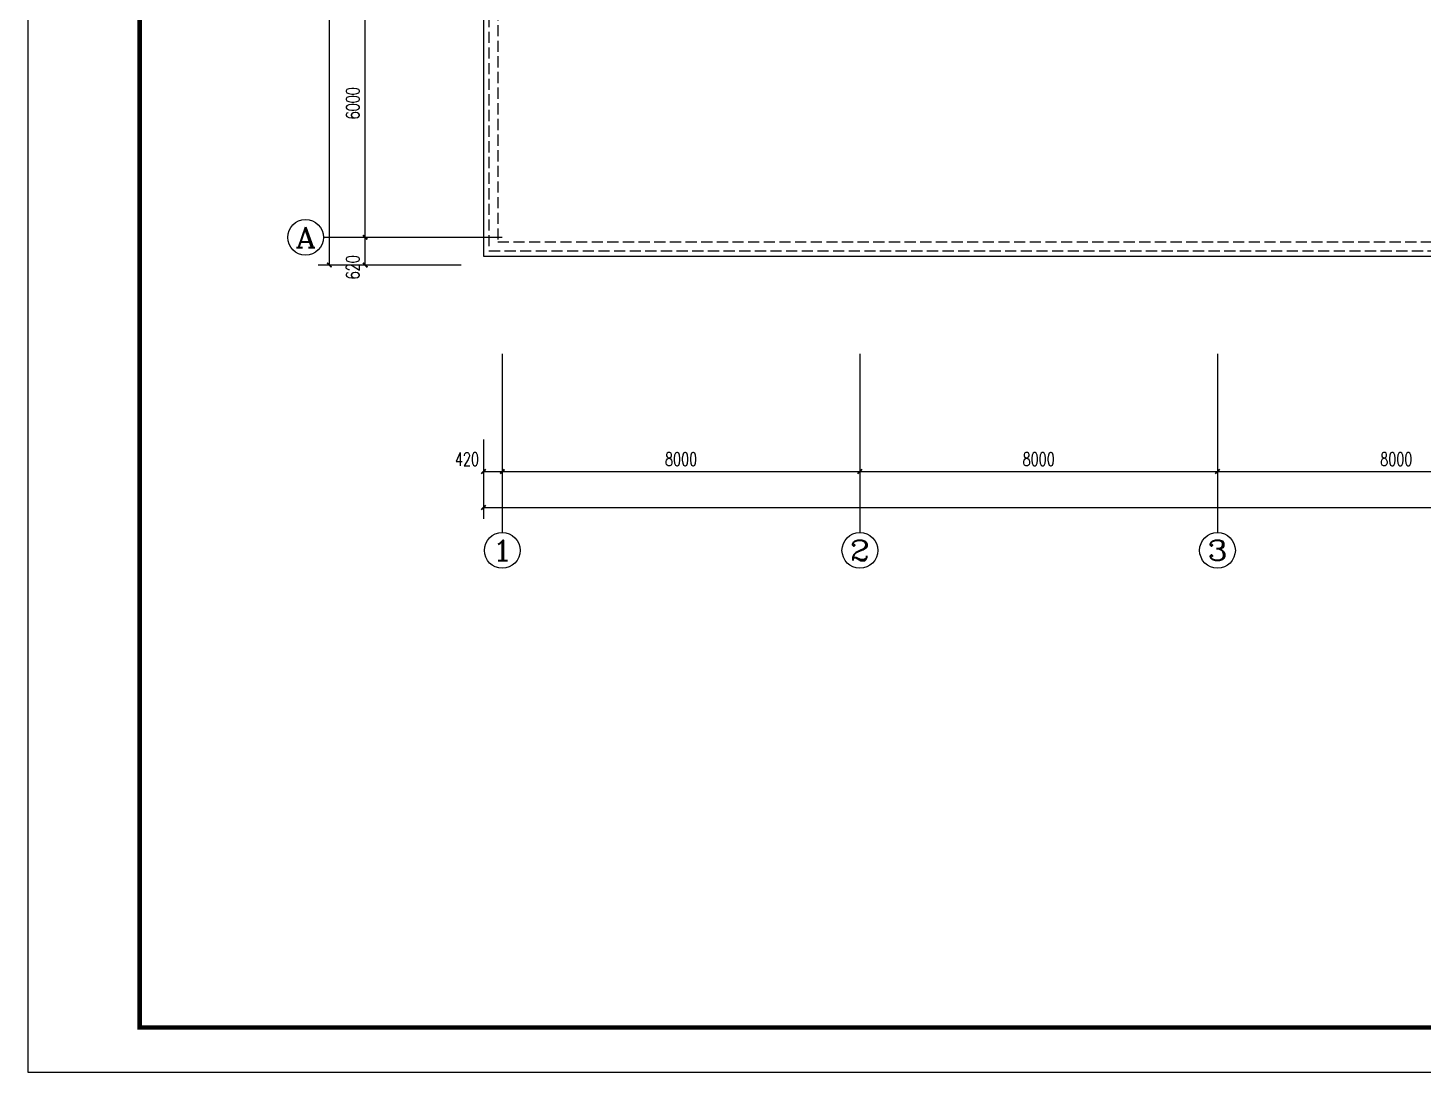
# Model space of a CAD drawing. Extents: x 2297255 to 2381355, y -608375 to -364775.
# Drawn here: x 2297255 to 2328467, y -424175 to -400812 of the extents above; entities that cross this region are included whole.
import ezdxf
from ezdxf.enums import TextEntityAlignment as Align

# ---------------------------------------------------------------- set-up
doc = ezdxf.new("R2010")
doc.units = 0
doc.header["$LTSCALE"] = 1000
doc.header["$MEASUREMENT"] = 0
doc.linetypes.add('DASH', pattern=[0.35, 0.25, -0.1])
for name, color, linetype in [('AXIS', 3, 'Continuous'), ('AXIS_TEXT', 7, 'Continuous'), ('PUB_DIM', 3, 'Continuous'), ('TK', 4, 'Continuous')]:
    doc.layers.add(name, color=color, linetype=linetype)
doc.styles.add('_TCH_AXIS', font='COMPLEX', dxfattribs={"bigfont": 'GBCBIG'})
doc.styles.add('_TCH_DIM_T3', font='SIMPLEX', dxfattribs={"width": 0.705882, "bigfont": 'GBCBIG'})
doc.styles.add('COMPLEX', font='COMPLEX')
doc.styles.add('HZTXT1', font='romans.shx', dxfattribs={"width": 0.7, "bigfont": 'GBHZFS.SHX'})
doc.styles.get("Standard").update_dxf_attribs({"font": 'gbenor.shx', "bigfont": 'gbcbig.shx'})
doc.dimstyles.new('_TCH_ARCH&&100', dxfattribs={"dimtxt": 297.5, "dimasz": 100, "dimexe": 250, "dimexo": 300, "dimgap": 126.25, "dimtad": 1, "dimdec": 0, "dimzin": 0, "dimdsep": 46, "dimtxsty": '_TCH_DIM_T3', "dimblk": 'ARCHTICK', "dimcen": 0.09, "dimclrt": 7, "dimazin": 2, "dimtfac": 1, "dimtdec": 0, "dimtix": 1, "dimtmove": 2, "dimatfit": 3, "dimfxl": 30, "dimtolj": 1, "dimtzin": 0, "dimarcsym": 0})

# ---------------------------------------------------------------- blocks, each defined once
blk = doc.blocks.new('_ArchTick')
at = {"color": 0, "linetype": 'ByBlock', "const_width": 0.4}
blk.add_lwpolyline([(-0.5, -0.5), (0.5, 0.5)], dxfattribs=at)
blk = doc.blocks.new('*D109')
at = {"layer": 'Defpoints', "color": 0, "transparency": 16777216}
for p in [(-45219, -16333), (11621, -16333), (11621, -17376)]:
    blk.add_point(p, dxfattribs=at)
at = {"layer": 'PUB_DIM', "color": 0, "lineweight": -2, "transparency": 16777216}
for p, q in [((-45219, -16633), (-45219, -17626)), ((11621, -16633), (11621, -17626)), ((-45219, -17376), (11621, -17376))]:
    blk.add_line(p, q, dxfattribs=at)
at = {"layer": 'PUB_DIM', "color": 0, "lineweight": -2, "transparency": 16777216, "xscale": 100, "yscale": 100, "zscale": 100, "rotation": 180}
blk.add_blockref('_ArchTick', (-45219, -17376), dxfattribs=at)
at = {"layer": 'PUB_DIM', "color": 0, "lineweight": -2, "transparency": 16777216, "xscale": 100, "yscale": 100, "zscale": 100}
blk.add_blockref('_ArchTick', (11621, -17376), dxfattribs=at)
at = {"layer": 'PUB_DIM', "color": 7, "transparency": 16777216, "insert": (-16799, -17101), "char_height": 297.5, "attachment_point": 5, "style": '_TCH_DIM_T3'}
blk.add_mtext('\\A1;56840', dxfattribs=at)
blk = doc.blocks.new('*D110')
at = {"layer": 'Defpoints', "color": 0, "transparency": 16777216}
for p in [(-45219, -15552), (-44799, -15552), (-44799, -16569)]:
    blk.add_point(p, dxfattribs=at)
at = {"layer": 'PUB_DIM', "color": 0, "lineweight": -2, "transparency": 16777216}
for p, q in [((-45219, -15852), (-45219, -16819)), ((-44799, -15852), (-44799, -16819)), ((-45219, -16569), (-44799, -16569))]:
    blk.add_line(p, q, dxfattribs=at)
at = {"layer": 'PUB_DIM', "color": 0, "lineweight": -2, "transparency": 16777216, "xscale": 100, "yscale": 100, "zscale": 100, "rotation": 180}
blk.add_blockref('_ArchTick', (-45219, -16569), dxfattribs=at)
at = {"layer": 'PUB_DIM', "color": 0, "lineweight": -2, "transparency": 16777216, "xscale": 100, "yscale": 100, "zscale": 100}
blk.add_blockref('_ArchTick', (-44799, -16569), dxfattribs=at)
at = {"layer": 'PUB_DIM', "color": 7, "transparency": 16777216, "insert": (-45589, -16294), "char_height": 297.5, "attachment_point": 5, "style": '_TCH_DIM_T3'}
blk.add_mtext('\\A1;420', dxfattribs=at)
blk = doc.blocks.new('*D111')
at = {"layer": 'Defpoints', "color": 0, "transparency": 16777216}
for p in [(-44799, -15552), (-36799, -15552), (-36799, -16569)]:
    blk.add_point(p, dxfattribs=at)
at = {"layer": 'PUB_DIM', "color": 0, "lineweight": -2, "transparency": 16777216}
for p, q in [((-44799, -15852), (-44799, -16819)), ((-36799, -15852), (-36799, -16819)), ((-44799, -16569), (-36799, -16569))]:
    blk.add_line(p, q, dxfattribs=at)
at = {"layer": 'PUB_DIM', "color": 0, "lineweight": -2, "transparency": 16777216, "xscale": 100, "yscale": 100, "zscale": 100, "rotation": 180}
blk.add_blockref('_ArchTick', (-44799, -16569), dxfattribs=at)
at = {"layer": 'PUB_DIM', "color": 0, "lineweight": -2, "transparency": 16777216, "xscale": 100, "yscale": 100, "zscale": 100}
blk.add_blockref('_ArchTick', (-36799, -16569), dxfattribs=at)
at = {"layer": 'PUB_DIM', "color": 7, "transparency": 16777216, "insert": (-40799, -16294), "char_height": 297.5, "attachment_point": 5, "style": '_TCH_DIM_T3'}
blk.add_mtext('\\A1;8000', dxfattribs=at)
blk = doc.blocks.new('*D112')
at = {"layer": 'Defpoints', "color": 0, "transparency": 16777216}
for p in [(-36799, -15552), (-28799, -15552), (-28799, -16569)]:
    blk.add_point(p, dxfattribs=at)
at = {"layer": 'PUB_DIM', "color": 0, "lineweight": -2, "transparency": 16777216}
for p, q in [((-36799, -15852), (-36799, -16819)), ((-28799, -15852), (-28799, -16819)), ((-36799, -16569), (-28799, -16569))]:
    blk.add_line(p, q, dxfattribs=at)
at = {"layer": 'PUB_DIM', "color": 0, "lineweight": -2, "transparency": 16777216, "xscale": 100, "yscale": 100, "zscale": 100, "rotation": 180}
blk.add_blockref('_ArchTick', (-36799, -16569), dxfattribs=at)
at = {"layer": 'PUB_DIM', "color": 0, "lineweight": -2, "transparency": 16777216, "xscale": 100, "yscale": 100, "zscale": 100}
blk.add_blockref('_ArchTick', (-28799, -16569), dxfattribs=at)
at = {"layer": 'PUB_DIM', "color": 7, "transparency": 16777216, "insert": (-32799, -16294), "char_height": 297.5, "attachment_point": 5, "style": '_TCH_DIM_T3'}
blk.add_mtext('\\A1;8000', dxfattribs=at)
blk = doc.blocks.new('*D113')
at = {"layer": 'Defpoints', "color": 0, "transparency": 16777216}
for p in [(-28799, -15552), (-20799, -15552), (-20799, -16569)]:
    blk.add_point(p, dxfattribs=at)
at = {"layer": 'PUB_DIM', "color": 0, "lineweight": -2, "transparency": 16777216}
for p, q in [((-28799, -15852), (-28799, -16819)), ((-20799, -15852), (-20799, -16819)), ((-28799, -16569), (-20799, -16569))]:
    blk.add_line(p, q, dxfattribs=at)
at = {"layer": 'PUB_DIM', "color": 0, "lineweight": -2, "transparency": 16777216, "xscale": 100, "yscale": 100, "zscale": 100, "rotation": 180}
blk.add_blockref('_ArchTick', (-28799, -16569), dxfattribs=at)
at = {"layer": 'PUB_DIM', "color": 0, "lineweight": -2, "transparency": 16777216, "xscale": 100, "yscale": 100, "zscale": 100}
blk.add_blockref('_ArchTick', (-20799, -16569), dxfattribs=at)
at = {"layer": 'PUB_DIM', "color": 7, "transparency": 16777216, "insert": (-24799, -16294), "char_height": 297.5, "attachment_point": 5, "style": '_TCH_DIM_T3'}
blk.add_mtext('\\A1;8000', dxfattribs=at)
blk = doc.blocks.new('*D119')
at = {"layer": 'Defpoints', "color": 0, "transparency": 16777216}
for p in [(-48667, 19089), (-47476, 19089), (-47476, -11951)]:
    blk.add_point(p, dxfattribs=at)
at = {"layer": 'PUB_DIM', "color": 0, "lineweight": -2, "transparency": 16777216}
for p, q in [((-47776, 19089), (-48917, 19089)), ((-48667, -11951), (-48667, 19089)), ((-47776, -11951), (-48917, -11951))]:
    blk.add_line(p, q, dxfattribs=at)
at = {"layer": 'PUB_DIM', "color": 0, "lineweight": -2, "transparency": 16777216, "xscale": 100, "yscale": 100, "zscale": 100}
for p, rotation in [((-48667, 19089), 90), ((-48667, -11951), 270)]:
    blk.add_blockref('_ArchTick', p, dxfattribs=dict(at, rotation=rotation))
at = {"layer": 'PUB_DIM', "color": 7, "transparency": 16777216, "insert": (-48942, 3569), "char_height": 297.5, "attachment_point": 5, "rotation": 90, "style": '_TCH_DIM_T3'}
blk.add_mtext('\\A1;31040', dxfattribs=at)
blk = doc.blocks.new('*D125')
at = {"layer": 'Defpoints', "color": 0, "transparency": 16777216}
for p in [(-47867, -5331), (-45419, -5331), (-45419, -11331)]:
    blk.add_point(p, dxfattribs=at)
at = {"layer": 'PUB_DIM', "color": 0, "lineweight": -2, "transparency": 16777216}
for p, q in [((-45719, -5331), (-48117, -5331)), ((-47867, -11331), (-47867, -5331)), ((-45719, -11331), (-48117, -11331))]:
    blk.add_line(p, q, dxfattribs=at)
at = {"layer": 'PUB_DIM', "color": 0, "lineweight": -2, "transparency": 16777216, "xscale": 100, "yscale": 100, "zscale": 100}
for p, rotation in [((-47867, -5331), 90), ((-47867, -11331), 270)]:
    blk.add_blockref('_ArchTick', p, dxfattribs=dict(at, rotation=rotation))
at = {"layer": 'PUB_DIM', "color": 7, "transparency": 16777216, "insert": (-48142, -8331), "char_height": 297.5, "attachment_point": 5, "rotation": 90, "style": '_TCH_DIM_T3'}
blk.add_mtext('\\A1;6000', dxfattribs=at)
blk = doc.blocks.new('*D126')
at = {"layer": 'Defpoints', "color": 0, "transparency": 16777216}
for p in [(-47867, -11331), (-45419, -11331), (-45419, -11951)]:
    blk.add_point(p, dxfattribs=at)
at = {"layer": 'PUB_DIM', "color": 0, "lineweight": -2, "transparency": 16777216}
for p, q in [((-45719, -11331), (-48117, -11331)), ((-47867, -11951), (-47867, -11331)), ((-45719, -11951), (-48117, -11951))]:
    blk.add_line(p, q, dxfattribs=at)
at = {"layer": 'PUB_DIM', "color": 0, "lineweight": -2, "transparency": 16777216, "xscale": 100, "yscale": 100, "zscale": 100}
for p, rotation in [((-47867, -11331), 90), ((-47867, -11951), 270)]:
    blk.add_blockref('_ArchTick', p, dxfattribs=dict(at, rotation=rotation))
at = {"layer": 'PUB_DIM', "color": 7, "transparency": 16777216, "insert": (-48142, -12001), "char_height": 297.5, "attachment_point": 5, "rotation": 90, "style": '_TCH_DIM_T3'}
blk.add_mtext('\\A1;620', dxfattribs=at)
blk = doc.blocks.new('*D256')
at = {"layer": 'Defpoints', "color": 0, "transparency": 16777216}
for p in [(-45219, -16333), (11621, -16333), (11621, -17376)]:
    blk.add_point(p, dxfattribs=at)
at = {"layer": 'PUB_DIM', "color": 0, "lineweight": -2, "transparency": 16777216}
for p, q in [((-45219, -16633), (-45219, -17626)), ((11621, -16633), (11621, -17626)), ((-45219, -17376), (11621, -17376))]:
    blk.add_line(p, q, dxfattribs=at)
at = {"layer": 'PUB_DIM', "color": 0, "lineweight": -2, "transparency": 16777216, "xscale": 100, "yscale": 100, "zscale": 100, "rotation": 180}
blk.add_blockref('_ArchTick', (-45219, -17376), dxfattribs=at)
at = {"layer": 'PUB_DIM', "color": 0, "lineweight": -2, "transparency": 16777216, "xscale": 100, "yscale": 100, "zscale": 100}
blk.add_blockref('_ArchTick', (11621, -17376), dxfattribs=at)
at = {"layer": 'PUB_DIM', "color": 7, "transparency": 16777216, "insert": (-16799, -17101), "char_height": 297.5, "attachment_point": 5, "style": '_TCH_DIM_T3'}
blk.add_mtext('\\A1;56840', dxfattribs=at)
blk = doc.blocks.new('*D257')
at = {"layer": 'Defpoints', "color": 0, "transparency": 16777216}
for p in [(-45219, -15552), (-44799, -15552), (-44799, -16569)]:
    blk.add_point(p, dxfattribs=at)
at = {"layer": 'PUB_DIM', "color": 0, "lineweight": -2, "transparency": 16777216}
for p, q in [((-45219, -15852), (-45219, -16819)), ((-44799, -15852), (-44799, -16819)), ((-45219, -16569), (-44799, -16569))]:
    blk.add_line(p, q, dxfattribs=at)
at = {"layer": 'PUB_DIM', "color": 0, "lineweight": -2, "transparency": 16777216, "xscale": 100, "yscale": 100, "zscale": 100, "rotation": 180}
blk.add_blockref('_ArchTick', (-45219, -16569), dxfattribs=at)
at = {"layer": 'PUB_DIM', "color": 0, "lineweight": -2, "transparency": 16777216, "xscale": 100, "yscale": 100, "zscale": 100}
blk.add_blockref('_ArchTick', (-44799, -16569), dxfattribs=at)
at = {"layer": 'PUB_DIM', "color": 7, "transparency": 16777216, "insert": (-45589, -16294), "char_height": 297.5, "attachment_point": 5, "style": '_TCH_DIM_T3'}
blk.add_mtext('\\A1;420', dxfattribs=at)
blk = doc.blocks.new('*D258')
at = {"layer": 'Defpoints', "color": 0, "transparency": 16777216}
for p in [(-44799, -15552), (-36799, -15552), (-36799, -16569)]:
    blk.add_point(p, dxfattribs=at)
at = {"layer": 'PUB_DIM', "color": 0, "lineweight": -2, "transparency": 16777216}
for p, q in [((-44799, -15852), (-44799, -16819)), ((-36799, -15852), (-36799, -16819)), ((-44799, -16569), (-36799, -16569))]:
    blk.add_line(p, q, dxfattribs=at)
at = {"layer": 'PUB_DIM', "color": 0, "lineweight": -2, "transparency": 16777216, "xscale": 100, "yscale": 100, "zscale": 100, "rotation": 180}
blk.add_blockref('_ArchTick', (-44799, -16569), dxfattribs=at)
at = {"layer": 'PUB_DIM', "color": 0, "lineweight": -2, "transparency": 16777216, "xscale": 100, "yscale": 100, "zscale": 100}
blk.add_blockref('_ArchTick', (-36799, -16569), dxfattribs=at)
at = {"layer": 'PUB_DIM', "color": 7, "transparency": 16777216, "insert": (-40799, -16294), "char_height": 297.5, "attachment_point": 5, "style": '_TCH_DIM_T3'}
blk.add_mtext('\\A1;8000', dxfattribs=at)
blk = doc.blocks.new('*D259')
at = {"layer": 'Defpoints', "color": 0, "transparency": 16777216}
for p in [(-36799, -15552), (-28799, -15552), (-28799, -16569)]:
    blk.add_point(p, dxfattribs=at)
at = {"layer": 'PUB_DIM', "color": 0, "lineweight": -2, "transparency": 16777216}
for p, q in [((-36799, -15852), (-36799, -16819)), ((-28799, -15852), (-28799, -16819)), ((-36799, -16569), (-28799, -16569))]:
    blk.add_line(p, q, dxfattribs=at)
at = {"layer": 'PUB_DIM', "color": 0, "lineweight": -2, "transparency": 16777216, "xscale": 100, "yscale": 100, "zscale": 100, "rotation": 180}
blk.add_blockref('_ArchTick', (-36799, -16569), dxfattribs=at)
at = {"layer": 'PUB_DIM', "color": 0, "lineweight": -2, "transparency": 16777216, "xscale": 100, "yscale": 100, "zscale": 100}
blk.add_blockref('_ArchTick', (-28799, -16569), dxfattribs=at)
at = {"layer": 'PUB_DIM', "color": 7, "transparency": 16777216, "insert": (-32799, -16294), "char_height": 297.5, "attachment_point": 5, "style": '_TCH_DIM_T3'}
blk.add_mtext('\\A1;8000', dxfattribs=at)
blk = doc.blocks.new('*D260')
at = {"layer": 'Defpoints', "color": 0, "transparency": 16777216}
for p in [(-28799, -15552), (-20799, -15552), (-20799, -16569)]:
    blk.add_point(p, dxfattribs=at)
at = {"layer": 'PUB_DIM', "color": 0, "lineweight": -2, "transparency": 16777216}
for p, q in [((-28799, -15852), (-28799, -16819)), ((-20799, -15852), (-20799, -16819)), ((-28799, -16569), (-20799, -16569))]:
    blk.add_line(p, q, dxfattribs=at)
at = {"layer": 'PUB_DIM', "color": 0, "lineweight": -2, "transparency": 16777216, "xscale": 100, "yscale": 100, "zscale": 100, "rotation": 180}
blk.add_blockref('_ArchTick', (-28799, -16569), dxfattribs=at)
at = {"layer": 'PUB_DIM', "color": 0, "lineweight": -2, "transparency": 16777216, "xscale": 100, "yscale": 100, "zscale": 100}
blk.add_blockref('_ArchTick', (-20799, -16569), dxfattribs=at)
at = {"layer": 'PUB_DIM', "color": 7, "transparency": 16777216, "insert": (-24799, -16294), "char_height": 297.5, "attachment_point": 5, "style": '_TCH_DIM_T3'}
blk.add_mtext('\\A1;8000', dxfattribs=at)
blk = doc.blocks.new('*D266')
at = {"layer": 'Defpoints', "color": 0, "transparency": 16777216}
for p in [(-48667, 19089), (-47476, 19089), (-47476, -11951)]:
    blk.add_point(p, dxfattribs=at)
at = {"layer": 'PUB_DIM', "color": 0, "lineweight": -2, "transparency": 16777216}
for p, q in [((-47776, 19089), (-48917, 19089)), ((-48667, -11951), (-48667, 19089)), ((-47776, -11951), (-48917, -11951))]:
    blk.add_line(p, q, dxfattribs=at)
at = {"layer": 'PUB_DIM', "color": 0, "lineweight": -2, "transparency": 16777216, "xscale": 100, "yscale": 100, "zscale": 100}
for p, rotation in [((-48667, 19089), 90), ((-48667, -11951), 270)]:
    blk.add_blockref('_ArchTick', p, dxfattribs=dict(at, rotation=rotation))
at = {"layer": 'PUB_DIM', "color": 7, "transparency": 16777216, "insert": (-48942, 3569), "char_height": 297.5, "attachment_point": 5, "rotation": 90, "style": '_TCH_DIM_T3'}
blk.add_mtext('\\A1;31040', dxfattribs=at)
blk = doc.blocks.new('*D272')
at = {"layer": 'Defpoints', "color": 0, "transparency": 16777216}
for p in [(-47867, -5331), (-45419, -5331), (-45419, -11331)]:
    blk.add_point(p, dxfattribs=at)
at = {"layer": 'PUB_DIM', "color": 0, "lineweight": -2, "transparency": 16777216}
for p, q in [((-45719, -5331), (-48117, -5331)), ((-47867, -11331), (-47867, -5331)), ((-45719, -11331), (-48117, -11331))]:
    blk.add_line(p, q, dxfattribs=at)
at = {"layer": 'PUB_DIM', "color": 0, "lineweight": -2, "transparency": 16777216, "xscale": 100, "yscale": 100, "zscale": 100}
for p, rotation in [((-47867, -5331), 90), ((-47867, -11331), 270)]:
    blk.add_blockref('_ArchTick', p, dxfattribs=dict(at, rotation=rotation))
at = {"layer": 'PUB_DIM', "color": 7, "transparency": 16777216, "insert": (-48142, -8331), "char_height": 297.5, "attachment_point": 5, "rotation": 90, "style": '_TCH_DIM_T3'}
blk.add_mtext('\\A1;6000', dxfattribs=at)
blk = doc.blocks.new('*D273')
at = {"layer": 'Defpoints', "color": 0, "transparency": 16777216}
for p in [(-47867, -11331), (-45419, -11331), (-45419, -11951)]:
    blk.add_point(p, dxfattribs=at)
at = {"layer": 'PUB_DIM', "color": 0, "lineweight": -2, "transparency": 16777216}
for p, q in [((-45719, -11331), (-48117, -11331)), ((-47867, -11951), (-47867, -11331)), ((-45719, -11951), (-48117, -11951))]:
    blk.add_line(p, q, dxfattribs=at)
at = {"layer": 'PUB_DIM', "color": 0, "lineweight": -2, "transparency": 16777216, "xscale": 100, "yscale": 100, "zscale": 100}
for p, rotation in [((-47867, -11331), 90), ((-47867, -11951), 270)]:
    blk.add_blockref('_ArchTick', p, dxfattribs=dict(at, rotation=rotation))
at = {"layer": 'PUB_DIM', "color": 7, "transparency": 16777216, "insert": (-48142, -12001), "char_height": 297.5, "attachment_point": 5, "rotation": 90, "style": '_TCH_DIM_T3'}
blk.add_mtext('\\A1;620', dxfattribs=at)
blk = doc.blocks.new('*D403')
at = {"layer": 'Defpoints', "color": 0, "transparency": 16777216}
for p in [(-45219, -16333), (11621, -16333), (11621, -17376)]:
    blk.add_point(p, dxfattribs=at)
at = {"layer": 'PUB_DIM', "color": 0, "lineweight": -2, "transparency": 16777216}
for p, q in [((-45219, -16633), (-45219, -17626)), ((11621, -16633), (11621, -17626)), ((-45219, -17376), (11621, -17376))]:
    blk.add_line(p, q, dxfattribs=at)
at = {"layer": 'PUB_DIM', "color": 0, "lineweight": -2, "transparency": 16777216, "xscale": 100, "yscale": 100, "zscale": 100, "rotation": 180}
blk.add_blockref('_ArchTick', (-45219, -17376), dxfattribs=at)
at = {"layer": 'PUB_DIM', "color": 0, "lineweight": -2, "transparency": 16777216, "xscale": 100, "yscale": 100, "zscale": 100}
blk.add_blockref('_ArchTick', (11621, -17376), dxfattribs=at)
at = {"layer": 'PUB_DIM', "color": 7, "transparency": 16777216, "insert": (-16799, -17101), "char_height": 297.5, "attachment_point": 5, "style": '_TCH_DIM_T3'}
blk.add_mtext('\\A1;56840', dxfattribs=at)
blk = doc.blocks.new('*D404')
at = {"layer": 'Defpoints', "color": 0, "transparency": 16777216}
for p in [(-45219, -15552), (-44799, -15552), (-44799, -16569)]:
    blk.add_point(p, dxfattribs=at)
at = {"layer": 'PUB_DIM', "color": 0, "lineweight": -2, "transparency": 16777216}
for p, q in [((-45219, -15852), (-45219, -16819)), ((-44799, -15852), (-44799, -16819)), ((-45219, -16569), (-44799, -16569))]:
    blk.add_line(p, q, dxfattribs=at)
at = {"layer": 'PUB_DIM', "color": 0, "lineweight": -2, "transparency": 16777216, "xscale": 100, "yscale": 100, "zscale": 100, "rotation": 180}
blk.add_blockref('_ArchTick', (-45219, -16569), dxfattribs=at)
at = {"layer": 'PUB_DIM', "color": 0, "lineweight": -2, "transparency": 16777216, "xscale": 100, "yscale": 100, "zscale": 100}
blk.add_blockref('_ArchTick', (-44799, -16569), dxfattribs=at)
at = {"layer": 'PUB_DIM', "color": 7, "transparency": 16777216, "insert": (-45589, -16294), "char_height": 297.5, "attachment_point": 5, "style": '_TCH_DIM_T3'}
blk.add_mtext('\\A1;420', dxfattribs=at)
blk = doc.blocks.new('*D405')
at = {"layer": 'Defpoints', "color": 0, "transparency": 16777216}
for p in [(-44799, -15552), (-36799, -15552), (-36799, -16569)]:
    blk.add_point(p, dxfattribs=at)
at = {"layer": 'PUB_DIM', "color": 0, "lineweight": -2, "transparency": 16777216}
for p, q in [((-44799, -15852), (-44799, -16819)), ((-36799, -15852), (-36799, -16819)), ((-44799, -16569), (-36799, -16569))]:
    blk.add_line(p, q, dxfattribs=at)
at = {"layer": 'PUB_DIM', "color": 0, "lineweight": -2, "transparency": 16777216, "xscale": 100, "yscale": 100, "zscale": 100, "rotation": 180}
blk.add_blockref('_ArchTick', (-44799, -16569), dxfattribs=at)
at = {"layer": 'PUB_DIM', "color": 0, "lineweight": -2, "transparency": 16777216, "xscale": 100, "yscale": 100, "zscale": 100}
blk.add_blockref('_ArchTick', (-36799, -16569), dxfattribs=at)
at = {"layer": 'PUB_DIM', "color": 7, "transparency": 16777216, "insert": (-40799, -16294), "char_height": 297.5, "attachment_point": 5, "style": '_TCH_DIM_T3'}
blk.add_mtext('\\A1;8000', dxfattribs=at)
blk = doc.blocks.new('*D406')
at = {"layer": 'Defpoints', "color": 0, "transparency": 16777216}
for p in [(-36799, -15552), (-28799, -15552), (-28799, -16569)]:
    blk.add_point(p, dxfattribs=at)
at = {"layer": 'PUB_DIM', "color": 0, "lineweight": -2, "transparency": 16777216}
for p, q in [((-36799, -15852), (-36799, -16819)), ((-28799, -15852), (-28799, -16819)), ((-36799, -16569), (-28799, -16569))]:
    blk.add_line(p, q, dxfattribs=at)
at = {"layer": 'PUB_DIM', "color": 0, "lineweight": -2, "transparency": 16777216, "xscale": 100, "yscale": 100, "zscale": 100, "rotation": 180}
blk.add_blockref('_ArchTick', (-36799, -16569), dxfattribs=at)
at = {"layer": 'PUB_DIM', "color": 0, "lineweight": -2, "transparency": 16777216, "xscale": 100, "yscale": 100, "zscale": 100}
blk.add_blockref('_ArchTick', (-28799, -16569), dxfattribs=at)
at = {"layer": 'PUB_DIM', "color": 7, "transparency": 16777216, "insert": (-32799, -16294), "char_height": 297.5, "attachment_point": 5, "style": '_TCH_DIM_T3'}
blk.add_mtext('\\A1;8000', dxfattribs=at)
blk = doc.blocks.new('*D407')
at = {"layer": 'Defpoints', "color": 0, "transparency": 16777216}
for p in [(-28799, -15552), (-20799, -15552), (-20799, -16569)]:
    blk.add_point(p, dxfattribs=at)
at = {"layer": 'PUB_DIM', "color": 0, "lineweight": -2, "transparency": 16777216}
for p, q in [((-28799, -15852), (-28799, -16819)), ((-20799, -15852), (-20799, -16819)), ((-28799, -16569), (-20799, -16569))]:
    blk.add_line(p, q, dxfattribs=at)
at = {"layer": 'PUB_DIM', "color": 0, "lineweight": -2, "transparency": 16777216, "xscale": 100, "yscale": 100, "zscale": 100, "rotation": 180}
blk.add_blockref('_ArchTick', (-28799, -16569), dxfattribs=at)
at = {"layer": 'PUB_DIM', "color": 0, "lineweight": -2, "transparency": 16777216, "xscale": 100, "yscale": 100, "zscale": 100}
blk.add_blockref('_ArchTick', (-20799, -16569), dxfattribs=at)
at = {"layer": 'PUB_DIM', "color": 7, "transparency": 16777216, "insert": (-24799, -16294), "char_height": 297.5, "attachment_point": 5, "style": '_TCH_DIM_T3'}
blk.add_mtext('\\A1;8000', dxfattribs=at)
blk = doc.blocks.new('*D413')
at = {"layer": 'Defpoints', "color": 0, "transparency": 16777216}
for p in [(-48667, 19089), (-47476, 19089), (-47476, -11951)]:
    blk.add_point(p, dxfattribs=at)
at = {"layer": 'PUB_DIM', "color": 0, "lineweight": -2, "transparency": 16777216}
for p, q in [((-47776, 19089), (-48917, 19089)), ((-48667, -11951), (-48667, 19089)), ((-47776, -11951), (-48917, -11951))]:
    blk.add_line(p, q, dxfattribs=at)
at = {"layer": 'PUB_DIM', "color": 0, "lineweight": -2, "transparency": 16777216, "xscale": 100, "yscale": 100, "zscale": 100}
for p, rotation in [((-48667, 19089), 90), ((-48667, -11951), 270)]:
    blk.add_blockref('_ArchTick', p, dxfattribs=dict(at, rotation=rotation))
at = {"layer": 'PUB_DIM', "color": 7, "transparency": 16777216, "insert": (-48942, 3569), "char_height": 297.5, "attachment_point": 5, "rotation": 90, "style": '_TCH_DIM_T3'}
blk.add_mtext('\\A1;31040', dxfattribs=at)
blk = doc.blocks.new('*D419')
at = {"layer": 'Defpoints', "color": 0, "transparency": 16777216}
for p in [(-47867, -5331), (-45419, -5331), (-45419, -11331)]:
    blk.add_point(p, dxfattribs=at)
at = {"layer": 'PUB_DIM', "color": 0, "lineweight": -2, "transparency": 16777216}
for p, q in [((-45719, -5331), (-48117, -5331)), ((-47867, -11331), (-47867, -5331)), ((-45719, -11331), (-48117, -11331))]:
    blk.add_line(p, q, dxfattribs=at)
at = {"layer": 'PUB_DIM', "color": 0, "lineweight": -2, "transparency": 16777216, "xscale": 100, "yscale": 100, "zscale": 100}
for p, rotation in [((-47867, -5331), 90), ((-47867, -11331), 270)]:
    blk.add_blockref('_ArchTick', p, dxfattribs=dict(at, rotation=rotation))
at = {"layer": 'PUB_DIM', "color": 7, "transparency": 16777216, "insert": (-48142, -8331), "char_height": 297.5, "attachment_point": 5, "rotation": 90, "style": '_TCH_DIM_T3'}
blk.add_mtext('\\A1;6000', dxfattribs=at)
blk = doc.blocks.new('*D420')
at = {"layer": 'Defpoints', "color": 0, "transparency": 16777216}
for p in [(-47867, -11331), (-45419, -11331), (-45419, -11951)]:
    blk.add_point(p, dxfattribs=at)
at = {"layer": 'PUB_DIM', "color": 0, "lineweight": -2, "transparency": 16777216}
for p, q in [((-45719, -11331), (-48117, -11331)), ((-47867, -11951), (-47867, -11331)), ((-45719, -11951), (-48117, -11951))]:
    blk.add_line(p, q, dxfattribs=at)
at = {"layer": 'PUB_DIM', "color": 0, "lineweight": -2, "transparency": 16777216, "xscale": 100, "yscale": 100, "zscale": 100}
for p, rotation in [((-47867, -11331), 90), ((-47867, -11951), 270)]:
    blk.add_blockref('_ArchTick', p, dxfattribs=dict(at, rotation=rotation))
at = {"layer": 'PUB_DIM', "color": 7, "transparency": 16777216, "insert": (-48142, -12001), "char_height": 297.5, "attachment_point": 5, "rotation": 90, "style": '_TCH_DIM_T3'}
blk.add_mtext('\\A1;620', dxfattribs=at)
blk = doc.blocks.new('_AXISO')
blk.add_circle((0, 0), 0.5)
at = {"layer": 'AXIS_TEXT', "style": 'COMPLEX', "width": 1.041667}
blk.add_attdef('A', text='', height=0.56, dxfattribs=at).set_placement((-0.25, -0.28), (0.25, -0.28), align=Align.FIT)
blk = doc.blocks.new('*D440')
at = {"layer": 'Defpoints', "color": 0, "transparency": 16777216}
for p in [(-45219, -16333), (11621, -16333), (11621, -17376)]:
    blk.add_point(p, dxfattribs=at)
at = {"layer": 'PUB_DIM', "color": 0, "lineweight": -2, "transparency": 16777216}
for p, q in [((-45219, -16633), (-45219, -17626)), ((11621, -16633), (11621, -17626)), ((-45219, -17376), (11621, -17376))]:
    blk.add_line(p, q, dxfattribs=at)
at = {"layer": 'PUB_DIM', "color": 0, "lineweight": -2, "transparency": 16777216, "xscale": 100, "yscale": 100, "zscale": 100, "rotation": 180}
blk.add_blockref('_ArchTick', (-45219, -17376), dxfattribs=at)
at = {"layer": 'PUB_DIM', "color": 0, "lineweight": -2, "transparency": 16777216, "xscale": 100, "yscale": 100, "zscale": 100}
blk.add_blockref('_ArchTick', (11621, -17376), dxfattribs=at)
at = {"layer": 'PUB_DIM', "color": 7, "transparency": 16777216, "insert": (-16799, -17101), "char_height": 297.5, "attachment_point": 5, "style": '_TCH_DIM_T3'}
blk.add_mtext('\\A1;56840', dxfattribs=at)
blk = doc.blocks.new('*D441')
at = {"layer": 'Defpoints', "color": 0, "transparency": 16777216}
for p in [(-45219, -15552), (-44799, -15552), (-44799, -16569)]:
    blk.add_point(p, dxfattribs=at)
at = {"layer": 'PUB_DIM', "color": 0, "lineweight": -2, "transparency": 16777216}
for p, q in [((-45219, -15852), (-45219, -16819)), ((-44799, -15852), (-44799, -16819)), ((-45219, -16569), (-44799, -16569))]:
    blk.add_line(p, q, dxfattribs=at)
at = {"layer": 'PUB_DIM', "color": 0, "lineweight": -2, "transparency": 16777216, "xscale": 100, "yscale": 100, "zscale": 100, "rotation": 180}
blk.add_blockref('_ArchTick', (-45219, -16569), dxfattribs=at)
at = {"layer": 'PUB_DIM', "color": 0, "lineweight": -2, "transparency": 16777216, "xscale": 100, "yscale": 100, "zscale": 100}
blk.add_blockref('_ArchTick', (-44799, -16569), dxfattribs=at)
at = {"layer": 'PUB_DIM', "color": 7, "transparency": 16777216, "insert": (-45589, -16294), "char_height": 297.5, "attachment_point": 5, "style": '_TCH_DIM_T3'}
blk.add_mtext('\\A1;420', dxfattribs=at)
blk = doc.blocks.new('*D442')
at = {"layer": 'Defpoints', "color": 0, "transparency": 16777216}
for p in [(-44799, -15552), (-36799, -15552), (-36799, -16569)]:
    blk.add_point(p, dxfattribs=at)
at = {"layer": 'PUB_DIM', "color": 0, "lineweight": -2, "transparency": 16777216}
for p, q in [((-44799, -15852), (-44799, -16819)), ((-36799, -15852), (-36799, -16819)), ((-44799, -16569), (-36799, -16569))]:
    blk.add_line(p, q, dxfattribs=at)
at = {"layer": 'PUB_DIM', "color": 0, "lineweight": -2, "transparency": 16777216, "xscale": 100, "yscale": 100, "zscale": 100, "rotation": 180}
blk.add_blockref('_ArchTick', (-44799, -16569), dxfattribs=at)
at = {"layer": 'PUB_DIM', "color": 0, "lineweight": -2, "transparency": 16777216, "xscale": 100, "yscale": 100, "zscale": 100}
blk.add_blockref('_ArchTick', (-36799, -16569), dxfattribs=at)
at = {"layer": 'PUB_DIM', "color": 7, "transparency": 16777216, "insert": (-40799, -16294), "char_height": 297.5, "attachment_point": 5, "style": '_TCH_DIM_T3'}
blk.add_mtext('\\A1;8000', dxfattribs=at)
blk = doc.blocks.new('*D443')
at = {"layer": 'Defpoints', "color": 0, "transparency": 16777216}
for p in [(-36799, -15552), (-28799, -15552), (-28799, -16569)]:
    blk.add_point(p, dxfattribs=at)
at = {"layer": 'PUB_DIM', "color": 0, "lineweight": -2, "transparency": 16777216}
for p, q in [((-36799, -15852), (-36799, -16819)), ((-28799, -15852), (-28799, -16819)), ((-36799, -16569), (-28799, -16569))]:
    blk.add_line(p, q, dxfattribs=at)
at = {"layer": 'PUB_DIM', "color": 0, "lineweight": -2, "transparency": 16777216, "xscale": 100, "yscale": 100, "zscale": 100, "rotation": 180}
blk.add_blockref('_ArchTick', (-36799, -16569), dxfattribs=at)
at = {"layer": 'PUB_DIM', "color": 0, "lineweight": -2, "transparency": 16777216, "xscale": 100, "yscale": 100, "zscale": 100}
blk.add_blockref('_ArchTick', (-28799, -16569), dxfattribs=at)
at = {"layer": 'PUB_DIM', "color": 7, "transparency": 16777216, "insert": (-32799, -16294), "char_height": 297.5, "attachment_point": 5, "style": '_TCH_DIM_T3'}
blk.add_mtext('\\A1;8000', dxfattribs=at)
blk = doc.blocks.new('*D444')
at = {"layer": 'Defpoints', "color": 0, "transparency": 16777216}
for p in [(-28799, -15552), (-20799, -15552), (-20799, -16569)]:
    blk.add_point(p, dxfattribs=at)
at = {"layer": 'PUB_DIM', "color": 0, "lineweight": -2, "transparency": 16777216}
for p, q in [((-28799, -15852), (-28799, -16819)), ((-20799, -15852), (-20799, -16819)), ((-28799, -16569), (-20799, -16569))]:
    blk.add_line(p, q, dxfattribs=at)
at = {"layer": 'PUB_DIM', "color": 0, "lineweight": -2, "transparency": 16777216, "xscale": 100, "yscale": 100, "zscale": 100, "rotation": 180}
blk.add_blockref('_ArchTick', (-28799, -16569), dxfattribs=at)
at = {"layer": 'PUB_DIM', "color": 0, "lineweight": -2, "transparency": 16777216, "xscale": 100, "yscale": 100, "zscale": 100}
blk.add_blockref('_ArchTick', (-20799, -16569), dxfattribs=at)
at = {"layer": 'PUB_DIM', "color": 7, "transparency": 16777216, "insert": (-24799, -16294), "char_height": 297.5, "attachment_point": 5, "style": '_TCH_DIM_T3'}
blk.add_mtext('\\A1;8000', dxfattribs=at)
blk = doc.blocks.new('*D450')
at = {"layer": 'Defpoints', "color": 0, "transparency": 16777216}
for p in [(-48667, 19089), (-47476, 19089), (-47476, -11951)]:
    blk.add_point(p, dxfattribs=at)
at = {"layer": 'PUB_DIM', "color": 0, "lineweight": -2, "transparency": 16777216}
for p, q in [((-47776, 19089), (-48917, 19089)), ((-48667, -11951), (-48667, 19089)), ((-47776, -11951), (-48917, -11951))]:
    blk.add_line(p, q, dxfattribs=at)
at = {"layer": 'PUB_DIM', "color": 0, "lineweight": -2, "transparency": 16777216, "xscale": 100, "yscale": 100, "zscale": 100}
for p, rotation in [((-48667, 19089), 90), ((-48667, -11951), 270)]:
    blk.add_blockref('_ArchTick', p, dxfattribs=dict(at, rotation=rotation))
at = {"layer": 'PUB_DIM', "color": 7, "transparency": 16777216, "insert": (-48942, 3569), "char_height": 297.5, "attachment_point": 5, "rotation": 90, "style": '_TCH_DIM_T3'}
blk.add_mtext('\\A1;31040', dxfattribs=at)
blk = doc.blocks.new('*D456')
at = {"layer": 'Defpoints', "color": 0, "transparency": 16777216}
for p in [(-47867, -5331), (-45419, -5331), (-45419, -11331)]:
    blk.add_point(p, dxfattribs=at)
at = {"layer": 'PUB_DIM', "color": 0, "lineweight": -2, "transparency": 16777216}
for p, q in [((-45719, -5331), (-48117, -5331)), ((-47867, -11331), (-47867, -5331)), ((-45719, -11331), (-48117, -11331))]:
    blk.add_line(p, q, dxfattribs=at)
at = {"layer": 'PUB_DIM', "color": 0, "lineweight": -2, "transparency": 16777216, "xscale": 100, "yscale": 100, "zscale": 100}
for p, rotation in [((-47867, -5331), 90), ((-47867, -11331), 270)]:
    blk.add_blockref('_ArchTick', p, dxfattribs=dict(at, rotation=rotation))
at = {"layer": 'PUB_DIM', "color": 7, "transparency": 16777216, "insert": (-48142, -8331), "char_height": 297.5, "attachment_point": 5, "rotation": 90, "style": '_TCH_DIM_T3'}
blk.add_mtext('\\A1;6000', dxfattribs=at)
blk = doc.blocks.new('*D457')
at = {"layer": 'Defpoints', "color": 0, "transparency": 16777216}
for p in [(-47867, -11331), (-45419, -11331), (-45419, -11951)]:
    blk.add_point(p, dxfattribs=at)
at = {"layer": 'PUB_DIM', "color": 0, "lineweight": -2, "transparency": 16777216}
for p, q in [((-45719, -11331), (-48117, -11331)), ((-47867, -11951), (-47867, -11331)), ((-45719, -11951), (-48117, -11951))]:
    blk.add_line(p, q, dxfattribs=at)
at = {"layer": 'PUB_DIM', "color": 0, "lineweight": -2, "transparency": 16777216, "xscale": 100, "yscale": 100, "zscale": 100}
for p, rotation in [((-47867, -11331), 90), ((-47867, -11951), 270)]:
    blk.add_blockref('_ArchTick', p, dxfattribs=dict(at, rotation=rotation))
at = {"layer": 'PUB_DIM', "color": 7, "transparency": 16777216, "insert": (-48142, -12001), "char_height": 297.5, "attachment_point": 5, "rotation": 90, "style": '_TCH_DIM_T3'}
blk.add_mtext('\\A1;620', dxfattribs=at)
blk = doc.blocks.new('*U579')
at = {"color": 3}
blk.add_lwpolyline([(-84100, 0), (0, 0), (0, 59400), (-84100, 59400)], close=True, dxfattribs=at)
at = {"color": 3, "const_width": 100}
blk.add_lwpolyline([(-81600, 1000), (-1000, 1000), (-1000, 58400), (-81600, 58400)], close=True, dxfattribs=at)
at = {"layer": 'TK', "color": 4, "style": 'HZTXT1'}
for tag, height, width, p in [('项目负责1', 400, 0.6, (-4500, 19196)), ('项目负责2', 400, 0.6, (-4500, 18296)), ('专责', 400, 0.6, (-4500, 17396)), ('审定', 400, 0.6, (-4500, 16496)), ('审核', 400, 0.6, (-4500, 15596)), ('校对', 400, 0.6, (-4500, 14696)), ('设计', 400, 0.6, (-4500, 13796)), ('绘图', 400, 0.6, (-4500, 12896)), ('建设单位', 450, 0.6, (-4500, 11050)), ('工号', 400, 0.5, (-5501, 3507)), ('版次', 400, 0.7, (-2138, 3498)), ('阶段', 400, 0.7, (-2138, 2498)), ('比例', 400, 0.7, (-5491, 1513)), ('日期', 400, 0.7, (-2138, 1498))]:
    blk.add_attdef(tag, text='', height=height, dxfattribs=dict(at, width=width)).set_placement(p, align=Align.MIDDLE)
at = {"layer": 'TK', "color": 1, "lineweight": -3, "style": 'HZTXT1', "width": 0.6}
blk.add_attdef('工程名称', text='', height=450, dxfattribs=at).set_placement((-4500, 9050), align=Align.MIDDLE)
at = {"layer": 'TK', "color": 4, "lineweight": -3, "style": 'HZTXT1', "width": 0.6}
blk.add_attdef('子项名称', text='', height=450, dxfattribs=at).set_placement((-4500, 7050), align=Align.MIDDLE)
at = {"layer": 'TK', "color": 1, "lineweight": -3, "width": 0.6, "flags": 104}
blk.add_attdef('图名', text='', height=400, dxfattribs=at).set_placement((-4558, 4958), align=Align.MIDDLE_CENTER)
at = {"layer": 'TK', "color": 1, "style": 'HZTXT1', "width": 0.7}
blk.add_attdef('图号', text='', height=400, dxfattribs=at).set_placement((-5491, 2513), align=Align.MIDDLE)
blk = doc.blocks.new('A$C7281566F')
blk.add_lwpolyline([(-29319.5, 16139.4), (-45219.5, 16139.4), (-45219.5, -11750.6), (-4379.5, -11750.6), (-4379.5, -5750.6)])
at = {"color": 2, "linetype": 'DASH'}
for points in [[(-29319.5, 16019.4), (-45099.5, 16019.4), (-45099.5, -11630.6), (-4499.5, -11630.6), (-4499.5, -5750.6)], [(-29319.5, 15819.4), (-44899.5, 15819.4), (-44899.5, -11430.6), (-4699.5, -11430.6), (-4699.5, -5750.6)]]:
    blk.add_lwpolyline(points, dxfattribs=at)
at = {"layer": 'AXIS'}
for p, q in [((-44799.5, -11330.6), (-48799.5, -11330.6)), ((-44799.5, -13934.5), (-44799.5, -17934.5)), ((-36799.5, -13934.5), (-36799.5, -17934.5)), ((-28799.5, -13934.5), (-28799.5, -17934.5))]:
    blk.add_line(p, q, dxfattribs=at)
ref = blk.add_blockref('_AXISO', (-49199.5, -11330.6), dxfattribs=dict(at, xscale=800, yscale=800, zscale=800))
ref.add_attrib('A', 'A', dxfattribs={"layer": 'AXIS_TEXT', "height": 452.5, "style": '_TCH_AXIS', "width": 1.166667}).set_placement((-49425.7, -11556.9), (-48973.2, -11556.9), align=Align.FIT)
ref = blk.add_blockref('_AXISO', (-44799.5, -18334.5), dxfattribs=dict(at, xscale=800, yscale=800, zscale=800))
ref.add_attrib('A', '1', dxfattribs={"layer": 'AXIS_TEXT', "height": 452.5, "style": '_TCH_AXIS', "width": 2.333333}).set_placement((-45025.7, -18560.8), (-44573.2, -18560.8), align=Align.FIT)
ref = blk.add_blockref('_AXISO', (-36799.5, -18334.5), dxfattribs=dict(at, xscale=800, yscale=800, zscale=800))
ref.add_attrib('A', '2', dxfattribs={"layer": 'AXIS_TEXT', "height": 452.5, "style": '_TCH_AXIS', "width": 1.5}).set_placement((-37025.7, -18560.8), (-36573.2, -18560.8), align=Align.FIT)
ref = blk.add_blockref('_AXISO', (-28799.5, -18334.5), dxfattribs=dict(at, xscale=800, yscale=800, zscale=800))
ref.add_attrib('A', '3', dxfattribs={"layer": 'AXIS_TEXT', "height": 452.5, "style": '_TCH_AXIS', "width": 1.5}).set_placement((-29025.7, -18560.8), (-28573.2, -18560.8), align=Align.FIT)
at = {"layer": 'PUB_DIM'}
for p1, p2, distance, picture, middle in [((-47475.8, -11950.6), (-47475.8, 19089.4), 1190.9, '*D119', (-48941.7, 3569.4)), ((-47475.8, -11950.6), (-47475.8, 19089.4), 1190.9, '*D266', (-48941.7, 3569.4)), ((-47475.8, -11950.6), (-47475.8, 19089.4), 1190.9, '*D413', (-48941.7, 3569.4)), ((-47475.8, -11950.6), (-47475.8, 19089.4), 1190.9, '*D450', (-48941.7, 3569.4)), ((-45419.5, -11330.6), (-45419.5, -5330.6), 2447.4, '*D125', (-48141.9, -8330.6)), ((-45419.5, -11330.6), (-45419.5, -5330.6), 2447.4, '*D272', (-48141.9, -8330.6)), ((-45419.5, -11330.6), (-45419.5, -5330.6), 2447.4, '*D419', (-48141.9, -8330.6)), ((-45419.5, -11330.6), (-45419.5, -5330.6), 2447.4, '*D456', (-48141.9, -8330.6)), ((-44799.5, -15552.1), (-36799.5, -15552.1), -1017, '*D111', (-40799.5, -16294.1)), ((-44799.5, -15552.1), (-36799.5, -15552.1), -1017, '*D258', (-40799.5, -16294.1)), ((-44799.5, -15552.1), (-36799.5, -15552.1), -1017, '*D405', (-40799.5, -16294.1)), ((-44799.5, -15552.1), (-36799.5, -15552.1), -1017, '*D442', (-40799.5, -16294.1)), ((-36799.5, -15552.1), (-28799.5, -15552.1), -1017, '*D112', (-32799.5, -16294.1)), ((-36799.5, -15552.1), (-28799.5, -15552.1), -1017, '*D259', (-32799.5, -16294.1)), ((-36799.5, -15552.1), (-28799.5, -15552.1), -1017, '*D406', (-32799.5, -16294.1)), ((-36799.5, -15552.1), (-28799.5, -15552.1), -1017, '*D443', (-32799.5, -16294.1)), ((-28799.5, -15552.1), (-20799.5, -15552.1), -1017, '*D113', (-24799.5, -16294.1)), ((-28799.5, -15552.1), (-20799.5, -15552.1), -1017, '*D260', (-24799.5, -16294.1)), ((-28799.5, -15552.1), (-20799.5, -15552.1), -1017, '*D407', (-24799.5, -16294.1)), ((-28799.5, -15552.1), (-20799.5, -15552.1), -1017, '*D444', (-24799.5, -16294.1)), ((-45219.5, -16333.4), (11620.5, -16333.4), -1042.6, '*D109', (-16799.5, -17101)), ((-45219.5, -16333.4), (11620.5, -16333.4), -1042.6, '*D256', (-16799.5, -17101)), ((-45219.5, -16333.4), (11620.5, -16333.4), -1042.6, '*D403', (-16799.5, -17101)), ((-45219.5, -16333.4), (11620.5, -16333.4), -1042.6, '*D440', (-16799.5, -17101))]:
    dim = blk.add_aligned_dim(p1=p1, p2=p2, distance=distance, dimstyle='_TCH_ARCH&&100', dxfattribs=at)
    dim.commit()
    dim.dimension.update_dxf_attribs({"geometry": picture, "text_midpoint": middle})
for base, p1, p2, angle, picture, middle in [((-47866.9, -11330.6), (-45419.5, -11950.6), (-45419.5, -11330.6), 90, '*D126', (-48141.9, -12000.6)), ((-47866.9, -11330.6), (-45419.5, -11950.6), (-45419.5, -11330.6), 90, '*D273', (-48141.9, -12000.6)), ((-47866.9, -11330.6), (-45419.5, -11950.6), (-45419.5, -11330.6), 90, '*D420', (-48141.9, -12000.6)), ((-47866.9, -11330.6), (-45419.5, -11950.6), (-45419.5, -11330.6), 90, '*D457', (-48141.9, -12000.6)), ((-44799.5, -16569.1), (-45219.5, -15552.1), (-44799.5, -15552.1), 0, '*D110', (-45589.5, -16294.1)), ((-44799.5, -16569.1), (-45219.5, -15552.1), (-44799.5, -15552.1), 0, '*D257', (-45589.5, -16294.1)), ((-44799.5, -16569.1), (-45219.5, -15552.1), (-44799.5, -15552.1), 0, '*D404', (-45589.5, -16294.1)), ((-44799.5, -16569.1), (-45219.5, -15552.1), (-44799.5, -15552.1), 0, '*D441', (-45589.5, -16294.1))]:
    dim = blk.add_linear_dim(base=base, p1=p1, p2=p2, angle=angle, dimstyle='_TCH_ARCH&&100', dxfattribs=at)
    dim.commit()
    dim.dimension.update_dxf_attribs({"geometry": picture, "text_midpoint": middle, "dimtype": 129})

msp = doc.modelspace()

# ---------------------------------------------------------------- block references
for name, p in [('*U579', (2381355.1, -424174.9)), ('A$C7281566F', (2352666.9, -394167.1))]:
    msp.add_blockref(name, p)

doc.saveas('drawing.dxf')
